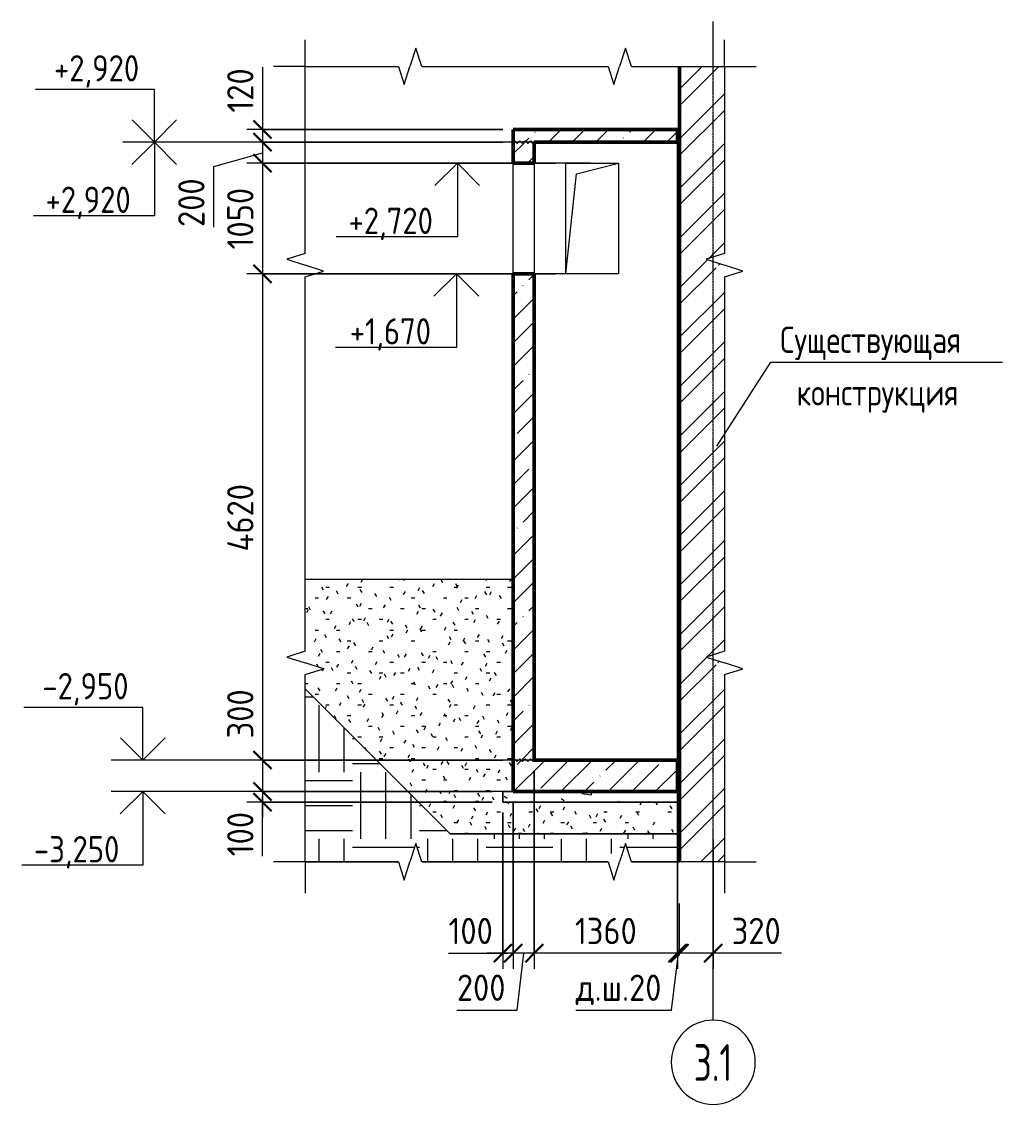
# Model space of a CAD drawing. Header units: millimetres. Extents: x -2461 to 50011, y -6221 to 38236.
# Drawn here: x 20321 to 29641, y -6221 to 4065 of the extents above; entities that cross this region are included whole.
import ezdxf

# ---------------------------------------------------------------- set-up
doc = ezdxf.new("R2010")
doc.units = ezdxf.units.MM
doc.linetypes.add('02 Штрихпунктирная _20 мм_', pattern=[25, 20, -2.5, 0, -2.5])
for name, color, linetype, lineweight in [('AA_Dim', 7, 'Continuous', 9), ('AA_Dim-100', 7, 'Continuous', 9), ('AA_Linii', 7, 'Continuous', 9), ('AA_Oformlenie', 7, 'Continuous', 9), ('AA_Vinoska', 7, 'Continuous', 9), ('AA_Visotnaya otmetka', 7, 'Continuous', 9), ('AF_Okno', 7, 'Continuous', 18), ('AF_Perekritie', 7, 'Continuous', 50), ('AF_Perekritie_Опалубка', 253, 'Continuous', 18), ('AF_Pokritie', 7, 'Continuous', 9), ('AF_Stena', 7, 'Continuous', 18), ('AF_Stena_Гидроизоляция', 253, 'Continuous', 18), ('AF_Stena_Опалубка', 253, 'Continuous', 18), ('KR_Fundament', 7, 'Continuous', 18), ('Оси', 7, 'Continuous', 9)]:
    doc.layers.add(name, color=color, linetype=linetype, lineweight=lineweight)
doc.styles.add('GOST Common', font='GOST Common.ttf', dxfattribs={"width": 0.85, "height": 250})
doc.styles.add('ISOCPEUR', font='isocpeur.ttf', dxfattribs={"width": 0.7, "height": 350})
doc.styles.add('ISOCPEUR_1', font='isocpeur.ttf', dxfattribs={"width": 0.85, "height": 250})
doc.styles.add('ISOCPEUR_2', font='isocpeur.ttf', dxfattribs={"width": 0.9, "height": 250})
doc.dimstyles.new('00_Точн_3_знака__прозр_', dxfattribs={"dimscale": 304.8, "dimtxt": 248.995294, "dimasz": 0.557743, "dimexe": 0.492126, "dimexo": 0.328084, "dimgap": 0.032808, "dimtad": 1, "dimdec": 3, "dimrnd": 0.001, "dimdsep": 46, "dimtxsty": 'ISOCPEUR_2', "dimblk1": 'OBLIQUE', "dimblk2": 'OBLIQUE', "dimsah": 1, "dimcen": 0.09, "dimdle": 0.492126, "dimazin": 0, "dimtfac": 1, "dimtdec": 4, "dimtix": 1, "dimtmove": 1, "dimatfit": 3, "dimfxl": 1, "dimtvp": 1, "dimtolj": 1, "dimtzin": 0, "dimlwd": 18, "dimlwe": 18, "dimarcsym": 2})
doc.dimstyles.new('00_Точн_3_знака__прозр__1', dxfattribs={"dimscale": 304.8, "dimtxt": 248.995294, "dimasz": 0.557743, "dimexe": 0.492126, "dimexo": 0.328084, "dimgap": 0.032808, "dimtad": 1, "dimdec": 3, "dimrnd": 0.001, "dimdsep": 46, "dimtxsty": 'ISOCPEUR_2', "dimblk1": 'OBLIQUE', "dimblk2": 'OBLIQUE', "dimsah": 1, "dimcen": 0.09, "dimdle": 0.492126, "dimazin": 0, "dimtfac": 1, "dimtdec": 4, "dimtix": 1, "dimtmove": 0, "dimatfit": 3, "dimfxl": 1, "dimtvp": 1, "dimtolj": 1, "dimtzin": 0, "dimlwd": 18, "dimlwe": 18, "dimarcsym": 2})
pattern_1 = [(45, (27274.97, 825), (-224.506, 224.506), []), (45, (27499.47, 825), (-224.506, 224.506), [396.875, -79.375, 3.353, -76.022])]

# ---------------------------------------------------------------- blocks, each defined once
blk = doc.blocks.new('231_Отверстие прямоугольное в стене _Окно_Стена_ - Отверстие прямоугольное с обрамлением-4140413-2-2 Опалубка')
at = {"layer": 'AF_Okno', "lineweight": 9}
for p, q in [((2441, 2620), (2841, 2720)), ((2341, 1670), (2441, 2620))]:
    blk.add_line(p, q, dxfattribs=at)
blk = doc.blocks.new('231_Отверстие прямоугольное в стене _Окно_Стена_ - Отверстие прямоугольное с обрамлением-4126487-2-2 Опалубка')
at = {"layer": 'AF_Okno', "lineweight": 9}
for p, q in [((2041, 2685), (2041, 2720)), ((1841, 2510), (1841, 2511)), ((1841, 1670), (1841, 2510))]:
    blk.add_line(p, q, dxfattribs=at)
blk = doc.blocks.new('011_Прямоугольник обрыва _ЭлУзла_ - 011_Прямоугольник обрыва _ЭлУзла_-4136401-2-2 Опалубка')
at = {"layer": 'AA_Oformlenie'}
for p, q in [((-137, 1863), (-137, 3640)), ((-137, 3640), (749, 3640)), ((972, 3640), (2741, 3640)), ((2964, 3640), (3848, 3640)), ((3848, 3640), (3848, 1863)), ((-137, -1915), (-137, 1641)), ((3848, 1641), (3848, -1915)), ((-137, -3917), (-137, -2138)), ((3848, -2138), (3848, -3917)), ((749, -3917), (-137, -3917)), ((2741, -3917), (972, -3917)), ((3848, -3917), (2964, -3917))]:
    blk.add_line(p, q, dxfattribs=at)
blk = doc.blocks.new('Последовательность узлов - 3мм масшт20 маскировка-904226-2-2 Опалубка')
at = {"layer": 'AA_Oformlenie'}
for p, q in [((1841, 2920), (1853, 2933)), ((1853, 2933), (1878, 2908)), ((1891, 2920), (1878, 2908)), ((1891, 2920), (1903, 2933)), ((1903, 2933), (1928, 2908)), ((1941, 2920), (1928, 2908)), ((1941, 2920), (1953, 2933)), ((1953, 2933), (1978, 2908)), ((1991, 2920), (1978, 2908)), ((1991, 2920), (2003, 2933)), ((2003, 2933), (2028, 2908)), ((2041, 2920), (2028, 2908))]:
    blk.add_line(p, q, dxfattribs=at)
blk = doc.blocks.new('Ось сетки - d_4мм-2765513-2-2 Опалубка')
at = {"layer": 'Оси'}
for start, end in [(360, 180), (360, 180), (180, 360), (180, 360)]:
    blk.add_arc((3741, -5821), 400, start, end, dxfattribs=at)
blk = doc.blocks.new('DIMBLOCK23-2-2 Опалубка')
at = {"layer": 'AA_Dim-100', "lineweight": 18}
for p, q in [((22610, 3632), (22610, 3101)), ((22610, 3190), (22610, 2920)), ((22610, 3101), (22610, 2980)), ((24893, 3040), (22460, 3040)), ((22610, 3040), (24893, 3040)), ((24893, 2920), (22460, 2920)), ((22610, 2920), (24893, 2920))]:
    blk.add_line(p, q, dxfattribs=at)
at = {"layer": 'AA_Dim-100', "lineweight": 30}
for p, q in [((22610, 3040), (22525, 3125)), ((22610, 2920), (22525, 3005)), ((22610, 3040), (22695, 2955)), ((22610, 2920), (22695, 2835))]:
    blk.add_line(p, q, dxfattribs=at)
at = {"layer": 'AA_Dim-100', "color": 0, "lineweight": 18, "insert": (22274, 3201), "char_height": 250, "width": 517.14, "attachment_point": 1, "rotation": 90, "line_spacing_factor": 1.149209, "style": 'ISOCPEUR_2'}
blk.add_mtext('120', dxfattribs=at)
blk = doc.blocks.new('_Oblique')
at = {"color": 0, "linetype": 'ByBlock', "lineweight": -2}
blk.add_line((-0.5, -0.5), (0.5, 0.5), dxfattribs=at)
blk = doc.blocks.new('DIMBLOCK24-2-2 Опалубка')
at = {"layer": 'AA_Dim-100', "lineweight": 30}
for p, q in [((22610, 2920), (22525, 3005)), ((22610, 2920), (22695, 2835)), ((22610, 2720), (22525, 2805)), ((22610, 2720), (22695, 2635))]:
    blk.add_line(p, q, dxfattribs=at)
at = {"layer": 'AA_Dim-100', "lineweight": 18}
for p, q in [((24893, 2920), (22460, 2920)), ((22610, 2920), (22610, 2720)), ((22610, 2920), (24893, 2920)), ((22146, 2688), (22610, 2820)), ((22146, 2114), (22146, 2688)), ((25393, 2720), (22460, 2720)), ((22610, 2720), (25393, 2720))]:
    blk.add_line(p, q, dxfattribs=at)
at = {"layer": 'AA_Dim-100', "color": 0, "lineweight": 18, "insert": (21809, 2114), "char_height": 250, "width": 568.86, "attachment_point": 1, "rotation": 90, "line_spacing_factor": 1.149209, "style": 'ISOCPEUR_2'}
blk.add_mtext('200', dxfattribs=at)
blk = doc.blocks.new('DIMBLOCK25-2-2 Опалубка')
at = {"layer": 'AA_Dim-100', "lineweight": 30}
for p, q in [((22610, 2720), (22525, 2805)), ((22610, 2720), (22695, 2635)), ((22610, 1670), (22525, 1755)), ((22610, 1670), (22695, 1585))]:
    blk.add_line(p, q, dxfattribs=at)
at = {"layer": 'AA_Dim-100', "lineweight": 18}
for p, q in [((25393, 2720), (22460, 2720)), ((22610, 2720), (22610, 1670)), ((22610, 2720), (25393, 2720)), ((25393, 1670), (22460, 1670)), ((22610, 1670), (25393, 1670))]:
    blk.add_line(p, q, dxfattribs=at)
at = {"layer": 'AA_Dim-100', "color": 0, "lineweight": 18, "insert": (22274, 1901), "char_height": 250, "width": 706.76, "attachment_point": 1, "rotation": 90, "line_spacing_factor": 1.149209, "style": 'ISOCPEUR_2'}
blk.add_mtext('1050', dxfattribs=at)
blk = doc.blocks.new('DIMBLOCK26-2-2 Опалубка')
at = {"layer": 'AA_Dim-100', "lineweight": 30}
for p, q in [((22610, 1670), (22525, 1755)), ((22610, 1670), (22695, 1585)), ((22610, -2950), (22525, -2865)), ((22610, -2950), (22695, -3035))]:
    blk.add_line(p, q, dxfattribs=at)
at = {"layer": 'AA_Dim-100', "lineweight": 18}
for p, q in [((25393, 1670), (22460, 1670)), ((22610, 1670), (22610, -2950)), ((22610, 1670), (25393, 1670)), ((24893, -2950), (22460, -2950)), ((22610, -2950), (24893, -2950))]:
    blk.add_line(p, q, dxfattribs=at)
at = {"layer": 'AA_Dim-100', "color": 0, "lineweight": 18, "insert": (22274, -968), "char_height": 250, "width": 787.21, "attachment_point": 1, "rotation": 90, "line_spacing_factor": 1.149209, "style": 'ISOCPEUR_2'}
blk.add_mtext('4620', dxfattribs=at)
blk = doc.blocks.new('DIMBLOCK27-2-2 Опалубка')
at = {"layer": 'AA_Dim-100', "lineweight": 18}
for p, q in [((22610, -2271), (22610, -2845)), ((22610, -2845), (22610, -3100)), ((24893, -2950), (22460, -2950)), ((22610, -2950), (22610, -3250)), ((22610, -2950), (24893, -2950)), ((24793, -3250), (22460, -3250)), ((22610, -3250), (24793, -3250))]:
    blk.add_line(p, q, dxfattribs=at)
at = {"layer": 'AA_Dim-100', "lineweight": 30}
for p, q in [((22610, -2950), (22525, -2865)), ((22610, -2950), (22695, -3035)), ((22610, -3250), (22525, -3165)), ((22610, -3250), (22695, -3335))]:
    blk.add_line(p, q, dxfattribs=at)
at = {"layer": 'AA_Dim-100', "color": 0, "lineweight": 18, "insert": (22274, -2745), "char_height": 250, "width": 568.86, "attachment_point": 1, "rotation": 90, "line_spacing_factor": 1.149209, "style": 'ISOCPEUR_2'}
blk.add_mtext('300', dxfattribs=at)
blk = doc.blocks.new('DIMBLOCK28-2-2 Опалубка')
at = {"layer": 'AA_Dim-100', "lineweight": 30}
for p, q in [((22610, -3250), (22525, -3165)), ((22610, -3350), (22525, -3265)), ((22610, -3250), (22695, -3335)), ((22610, -3350), (22695, -3435))]:
    blk.add_line(p, q, dxfattribs=at)
at = {"layer": 'AA_Dim-100', "lineweight": 18}
for p, q in [((24793, -3250), (22460, -3250)), ((22610, -3250), (22610, -3500)), ((22610, -3250), (24793, -3250)), ((24793, -3350), (22460, -3350)), ((22610, -3333), (22610, -3300)), ((22610, -3864), (22610, -3333)), ((22610, -3350), (24793, -3350))]:
    blk.add_line(p, q, dxfattribs=at)
at = {"layer": 'AA_Dim-100', "color": 0, "lineweight": 18, "insert": (22274, -3864), "char_height": 250, "width": 517.14, "attachment_point": 1, "rotation": 90, "line_spacing_factor": 1.149209, "style": 'ISOCPEUR_2'}
blk.add_mtext('100', dxfattribs=at)
blk = doc.blocks.new('DIMBLOCK29-2-2 Опалубка')
at = {"layer": 'AA_Dim-100', "lineweight": 18}
for p, q in [((26893, -3705), (26893, -4935)), ((26893, -4785), (26893, -3705)), ((26573, -4785), (26573, -4313)), ((26573, -4806), (26573, -4635)), ((27043, -4785), (26573, -4785)), ((26969, -4785), (26733, -4785)), ((27543, -4785), (26969, -4785))]:
    blk.add_line(p, q, dxfattribs=at)
at = {"layer": 'AA_Dim-100', "lineweight": 30}
for p, q in [((26573, -4785), (26658, -4700)), ((26893, -4785), (26978, -4700)), ((26573, -4785), (26488, -4870)), ((26893, -4785), (26808, -4870))]:
    blk.add_line(p, q, dxfattribs=at)
at = {"layer": 'AA_Dim-100', "color": 0, "lineweight": 18, "insert": (27069, -4449), "char_height": 250, "width": 568.86, "attachment_point": 1, "line_spacing_factor": 1.149209, "style": 'ISOCPEUR_2'}
blk.add_mtext('320', dxfattribs=at)
blk = doc.blocks.new('DIMBLOCK30-2-2 Опалубка')
at = {"layer": 'AA_Dim-100', "lineweight": 18}
for p, q in [((26553, -3350), (26553, -4935)), ((26553, -4785), (26553, -3350)), ((26573, -4785), (26573, -4313)), ((26573, -4806), (26573, -4635)), ((26497, -5325), (26563, -4785)), ((26573, -4785), (26553, -4785)), ((25587, -5325), (26497, -5325))]:
    blk.add_line(p, q, dxfattribs=at)
at = {"layer": 'AA_Dim-100', "lineweight": 30}
for p, q in [((26553, -4785), (26638, -4700)), ((26573, -4785), (26658, -4700)), ((26553, -4785), (26468, -4870)), ((26573, -4785), (26488, -4870))]:
    blk.add_line(p, q, dxfattribs=at)
at = {"layer": 'AA_Dim-100', "color": 0, "lineweight": 18, "insert": (25587, -4988), "char_height": 250, "width": 971.08, "attachment_point": 1, "line_spacing_factor": 1.149209, "style": 'ISOCPEUR_2'}
blk.add_mtext('д.ш.20', dxfattribs=at)
blk = doc.blocks.new('DIMBLOCK31-2-2 Опалубка')
at = {"layer": 'AA_Dim-100', "lineweight": 18}
for p, q in [((25193, -3050), (25193, -4935)), ((25193, -4785), (25193, -3050)), ((26553, -3350), (26553, -4935)), ((26553, -4785), (26553, -3350)), ((26553, -4785), (25193, -4785))]:
    blk.add_line(p, q, dxfattribs=at)
at = {"layer": 'AA_Dim-100', "lineweight": 30}
for p, q in [((25193, -4785), (25278, -4700)), ((26553, -4785), (26638, -4700)), ((25193, -4785), (25108, -4870)), ((26553, -4785), (26468, -4870))]:
    blk.add_line(p, q, dxfattribs=at)
at = {"layer": 'AA_Dim-100', "color": 0, "lineweight": 18, "insert": (25579, -4449), "char_height": 250, "width": 706.76, "attachment_point": 1, "line_spacing_factor": 1.149209, "style": 'ISOCPEUR_2'}
blk.add_mtext('1360', dxfattribs=at)
blk = doc.blocks.new('DIMBLOCK32-2-2 Опалубка')
at = {"layer": 'AA_Dim-100', "lineweight": 18}
for p, q in [((25193, -3050), (25193, -4935)), ((25193, -4785), (25193, -3050)), ((24993, -3350), (24993, -4935)), ((24993, -4785), (24993, -3350)), ((25193, -4785), (24993, -4785)), ((25031, -5325), (25093, -4785)), ((24457, -5325), (25031, -5325))]:
    blk.add_line(p, q, dxfattribs=at)
at = {"layer": 'AA_Dim-100', "lineweight": 30}
for p, q in [((24993, -4785), (25078, -4700)), ((25193, -4785), (25278, -4700)), ((24993, -4785), (24908, -4870)), ((25193, -4785), (25108, -4870))]:
    blk.add_line(p, q, dxfattribs=at)
at = {"layer": 'AA_Dim-100', "color": 0, "lineweight": 18, "insert": (24457, -4988), "char_height": 250, "width": 568.86, "attachment_point": 1, "line_spacing_factor": 1.149209, "style": 'ISOCPEUR_2'}
blk.add_mtext('200', dxfattribs=at)
blk = doc.blocks.new('DIMBLOCK33-2-2 Опалубка')
at = {"layer": 'AA_Dim-100', "lineweight": 18}
for p, q in [((24993, -3350), (24993, -4935)), ((24993, -4785), (24993, -3350)), ((24893, -3450), (24893, -4935)), ((24893, -4785), (24893, -3450)), ((24378, -4785), (24909, -4785)), ((24993, -4785), (24743, -4785)), ((24909, -4785), (24943, -4785))]:
    blk.add_line(p, q, dxfattribs=at)
at = {"layer": 'AA_Dim-100', "lineweight": 30}
for p, q in [((24893, -4785), (24978, -4700)), ((24993, -4785), (25078, -4700)), ((24893, -4785), (24808, -4870)), ((24993, -4785), (24908, -4870))]:
    blk.add_line(p, q, dxfattribs=at)
at = {"layer": 'AA_Dim-100', "color": 0, "lineweight": 18, "insert": (24378, -4449), "char_height": 250, "width": 517.14, "attachment_point": 1, "line_spacing_factor": 1.149209, "style": 'ISOCPEUR_2'}
blk.add_mtext('100', dxfattribs=at)
blk = doc.blocks.new('010_Текст с выноской - Текст 2 строки-4027658-2-2 Опалубка')
at = {"layer": 'AA_Vinoska'}
blk.add_line((4289, 829), (6489, 829), dxfattribs=at)
blk = doc.blocks.new('Высотные отметки - Стрелка вверх-400292-2-2 Опалубка')
at = {"layer": 'AA_Vinoska'}
for p, q in [((-1681, -2450), (-2811, -2450)), ((-1681, -2950), (-1681, -2450)), ((-1681, -2950), (-1893, -2738)), ((-1681, -2950), (-1469, -2738)), ((-1381, -2950), (-1981, -2950))]:
    blk.add_line(p, q, dxfattribs=at)
blk = doc.blocks.new('Высотные отметки - Стрелка вниз высокая-400290-2-2 Опалубка')
at = {"layer": 'AA_Vinoska'}
for p, q in [((-1381, -3250), (-1981, -3250)), ((-1681, -3250), (-1894, -3462)), ((-1681, -3250), (-1681, -3950)), ((-1681, -3250), (-1469, -3462)), ((-1681, -3950), (-2831, -3950))]:
    blk.add_line(p, q, dxfattribs=at)

msp = doc.modelspace()

# ---------------------------------------------------------------- hatches: boundary and pattern name
at = {"layer": 'AA_Oformlenie'}
h = msp.add_hatch(dxfattribs=at)
h.set_pattern_fill('FP_11', color=250, style=0, pattern_type=2)
h.set_pattern_definition([(0, (27274.97, 825), (406.4, 101.6), [33.528, -271.272, 33.528, -271.272, -1625.6]), (0, (27274.97, 825), (406.4, 101.6), [-609.6, 33.528, -576.072, 33.528, -271.272, -711.2]), (0, (27274.97, 825), (406.4, 101.6), [-1524, 33.528, -169.672, 33.528, -474.472]), (120, (27427.37, 875.8), (-291.1882, 301.1527), [33.528, -271.272, 33.528, -271.272, -1625.6]), (120, (27427.37, 875.8), (-291.1882, 301.1527), [-609.6, 33.528, -576.072, 33.528, -271.272, -711.2]), (120, (27427.37, 875.8), (-291.1882, 301.1527), [-1524, 33.528, -169.672, 33.528, -474.472]), (240, (27478.17, 1079), (-115.2118, -402.7527), [33.528, -271.272, 33.528, -271.272, -1625.6]), (240, (27478.17, 1079), (-115.2118, -402.7527), [-609.6, 33.528, -576.072, 33.528, -271.272, -711.2]), (240, (27478.17, 1079), (-115.2118, -402.7527), [-1524, 33.528, -169.672, 33.528, -474.472])])
h.paths.add_polyline_path([(25152.3849, -3650), (26553.236, -3650), (26553.236, -3350), (24893.236, -3350), (24893.236, -3250), (24993.236, -3250), (24993.236, -1235), (23015.4161, -1235), (23015.4161, -1915.2033), (23093.9215, -1915.2033), (23093.9215, -2027.8207), (23015.4161, -2027.8207), (23188.6211, -2082.8207), (23015.4161, -2137.8207), (23015.4161, -2272.18), (24393.236, -3650)])
h = msp.add_hatch(dxfattribs=at)
h.set_pattern_fill('FP_12', color=250, style=0, pattern_type=2)
h.set_pattern_definition([(0, (27274.97, 825), (635, 635), [635, -635]), (0, (27274.97, 1063.1), (635, 635), [635, -635]), (0, (27274.97, 1301.25), (635, 635), [635, -635]), (90, (27354.34, 1380.6), (-635, 635), [635, -635]), (90, (27592.47, 1380.6), (-635, 635), [635, -635]), (90, (27830.6, 1380.6), (-635, 635), [635, -635])])
h.paths.add_polyline_path([(26116.4881, -3917.0942), (26573.236, -3917.0942), (26573.236, -3650), (24393.236, -3650), (23015.4161, -2272.18), (23015.4161, -3917.0942), (23901.5676, -3917.0942), (23901.5676, -3836.7833), (24011.5676, -3836.7833), (24011.5676, -3917.0942), (24067.8763, -3743.7939), (24124.185, -3917.0942), (25893.8708, -3917.0942), (25893.8708, -3836.7833), (26003.8708, -3836.7833), (26003.8708, -3917.0942), (26060.1795, -3743.7939), (26097.5515, -3858.8132)])
at = {"layer": 'AF_Perekritie', "lineweight": 9}
h = msp.add_hatch(dxfattribs=at)
h.set_pattern_fill('FP_8', color=256, style=0, pattern_type=2)
h.set_pattern_definition(pattern_1)
h.paths.add_polyline_path([(26553.236, 2920), (26553.236, 3040), (24993.236, 3040), (24993.236, 2928), (25193.236, 2928), (25193.236, 2920)])
h = msp.add_hatch(dxfattribs=at)
h.set_pattern_fill('FP_8', color=256, style=0, pattern_type=2)
h.set_pattern_definition(pattern_1)
h.paths.add_polyline_path([(26553.236, -3250), (26553.236, -2950), (25193.236, -2950), (25193.236, -2958), (24993.236, -2958), (24993.236, -3250), (25193.236, -3250)])
at = {"layer": 'AF_Pokritie'}
h = msp.add_hatch(dxfattribs=at)
h.set_pattern_fill('FP_10', color=256, style=0, pattern_type=2)
h.set_pattern_definition([(50, (27274.97, 825), (728.74, -63.756), [76.2, -838.2]), (355, (27275, 825), (-140.97, 764.23), [60.96, -670.56]), (100.451, (27335.7, 819.7), (587.77, 700.47), [64.76, -712.36]), (46.184, (27275, 1028.2), (1084.32, -168.17), [114.3, -1257.3]), (96.636, (27365.3, 1014.2), (949.6, 989.7), [97.14, -1068.54]), (351.184, (27275, 1028.2), (949.62, 989.7), [91.44, -1005.84]), (21, (27376.57, 977.4), (606.46, -409.06), [76.2, -838.2]), (326, (27376.6, 977.4), (247.21, 736.75), [60.96, -670.56]), (71.451, (27427.1, 943.3), (853.67, 327.69), [64.76, -712.36]), (37.5, (27274.97, 825), (12.355, 338.22), [33.528, -628.904, 33.528, -647.192, -673.1]), (37.5, (27274.97, 825), (12.355, 338.22), [-1343.15, 33.53, -639.57]), (7.5, (27274.97, 825), (267.28, 400.722), [33.528, -354.584, 33.528, -613.664, -256.54]), (7.5, (27274.97, 825), (267.28, 400.722), [-1035.304, 33.53, -223.01]), (327.5, (27048.4, 825), (542.363, -22.915), [33.528, -220.472, 33.528, -758.952, -1051.56]), (327.5, (27048.4, 825), (542.363, -22.915), [-1046.48, 33.53, -1018.03]), (317.5, (26946.8, 825), (592.517, 101.707), [33.53, -296.67, 33.53, -492.76, -746.76]), (317.5, (26946.8, 825), (592.517, 101.707), [-856.49, 33.53, -713.23])])
h.paths.add_polyline_path([(25152.3849, -3350), (26553.236, -3350), (26553.236, -3250), (24893.236, -3250), (24893.236, -3350), (24993.236, -3350)])
at = {"layer": 'AF_Stena', "lineweight": 9}
h = msp.add_hatch(dxfattribs=at)
h.set_pattern_fill('FP_9', color=256, style=0, pattern_type=2)
h.set_pattern_definition([(45, (27274.97, 825), (-235.732, 235.732), []), (45, (27432.12, 825), (-235.732, 235.732), [])])
h.paths.add_polyline_path([(26573.236, -3917.0942), (27000.0224, -3917.0942), (27000.0224, -2137.8207), (26919.7115, -2137.8207), (26919.7115, -2027.8207), (27000.0224, -2027.8207), (26826.7221, -1971.512), (27000.0224, -1915.2033), (27000.0224, 1640.7264), (26919.7115, 1640.7264), (26919.7115, 1750.7264), (27000.0224, 1750.7264), (26826.7221, 1807.0351), (27000.0224, 1863.3438), (27000.0224, 3640), (26573.236, 3640), (26573.236, -3650)])
h = msp.add_hatch(dxfattribs=at)
h.set_pattern_fill('FP_8', color=256, style=0, pattern_type=2)
h.set_pattern_definition(pattern_1)
h.paths.add_polyline_path([(25143.236, -2942), (25193.236, -2942), (25193.236, 1670), (24993.236, 1670), (24993.236, -2942), (25093.236, -2942)])
h.paths.add_polyline_path([(25152.3849, 2720), (25193.236, 2720), (25193.236, 2912), (24993.236, 2912), (24993.236, 2720)])

# ---------------------------------------------------------------- linework, layer by layer
at = {"layer": 'AA_Linii'}
for p, q in [((24993.236, -1235), (23015.4161, -1235)), ((24993.236, -3250), (24993.236, -1235)), ((23015.4161, -2272.18), (24393.236, -3650)), ((24393.236, -3650), (23015.4161, -2272.18)), ((24893.236, -3350), (24893.236, -3250)), ((24893.236, -3250), (24993.236, -3250)), ((26553.236, -3350), (24893.236, -3350)), ((26553.236, -3650), (26553.236, -3350)), ((24393.236, -3650), (26553.236, -3650)), ((26553.236, -3650), (24393.236, -3650)), ((26573.236, -3650), (26553.236, -3650)), ((26573.236, -3917.0942), (26573.236, -3650)), ((23015.4161, -3917.0942), (23901.5676, -3917.0942)), ((24124.185, -3917.0942), (25893.8708, -3917.0942)), ((26116.4881, -3917.0942), (26573.236, -3917.0942))]:
    msp.add_line(p, q, dxfattribs=at)
at = {"layer": 'AA_Vinoska'}
for p, q in [((23015.4161, 3640), (23015.4161, 3893.6458)), ((24067.8763, 3813.3003), (24011.5676, 3640)), ((24124.185, 3640), (24067.8763, 3813.3003)), ((26060.1795, 3813.3003), (26003.8708, 3640)), ((26116.4881, 3640), (26060.1795, 3813.3003)), ((27000.0224, 3640), (27000.0224, 3893.6458)), ((23015.4161, 3640), (22715.4161, 3640)), ((23901.5676, 3640), (23956.5676, 3466.7949)), ((23956.5676, 3466.7949), (24011.5676, 3640)), ((25893.8708, 3640), (25948.8708, 3466.7949)), ((25948.8708, 3466.7949), (26003.8708, 3640)), ((27000.0224, 3640), (27300.0224, 3640)), ((23015.4161, 1863.3438), (22842.1158, 1807.0351)), ((27000.0224, 1863.3438), (26826.7221, 1807.0351)), ((22842.1158, 1807.0351), (23015.4161, 1750.7264)), ((23188.6211, 1695.7264), (23015.4161, 1750.7264)), ((26826.7221, 1807.0351), (27000.0224, 1750.7264)), ((27173.2275, 1695.7264), (27000.0224, 1750.7264)), ((23015.4161, 1640.7264), (23188.6211, 1695.7264)), ((27000.0224, 1640.7264), (27173.2275, 1695.7264)), ((26926.7542, 31.9332), (27440.98, 829.3974)), ((23015.4161, -1915.2033), (22842.1158, -1971.512)), ((27000.0224, -1915.2033), (26826.7221, -1971.512)), ((22842.1158, -1971.512), (23015.4161, -2027.8207)), ((23188.6211, -2082.8207), (23015.4161, -2027.8207)), ((26826.7221, -1971.512), (27000.0224, -2027.8207)), ((27173.2275, -2082.8207), (27000.0224, -2027.8207)), ((23015.4161, -2137.8207), (23188.6211, -2082.8207)), ((27000.0224, -2137.8207), (27173.2275, -2082.8207)), ((24067.8763, -3743.7939), (24011.5676, -3917.0942)), ((24124.185, -3917.0942), (24067.8763, -3743.7939)), ((26060.1795, -3743.7939), (26003.8708, -3917.0942)), ((26116.4881, -3917.0942), (26060.1795, -3743.7939)), ((23015.4161, -3917.0942), (22715.4161, -3917.0942)), ((23015.4161, -3917.0942), (23015.4161, -4214.6891)), ((23901.5676, -3917.0942), (23956.5676, -4090.2993)), ((23956.5676, -4090.2993), (24011.5676, -3917.0942)), ((25893.8708, -3917.0942), (25948.8708, -4090.2993)), ((25948.8708, -4090.2993), (26003.8708, -3917.0942)), ((27000.0224, -3917.0942), (27300.0224, -3917.0942)), ((27000.0224, -3917.0942), (27000.0224, -4214.6891))]:
    msp.add_line(p, q, dxfattribs=at)
at = {"layer": 'AA_Visotnaya otmetka'}
for p, q in [((25079.7011, 2920), (21581.7629, 2920)), ((25273.6081, 2920), (21581.8527, 2920)), ((25079.7011, 2920), (25079.7011, 2920)), ((25273.6081, 2920), (25273.6081, 2920)), ((25725.5382, 2720), (24461.112, 2720)), ((25725.5382, 2720), (25725.5382, 2720)), ((25790.1439, 1670), (24451.8826, 1670)), ((25790.1439, 1670), (25790.1439, 1670)), ((25292.0728, -2950), (21471.106, -2950)), ((25292.0728, -2950), (25292.0728, -2950)), ((25181.2244, -3250), (21471.0102, -3250)), ((25181.2244, -3250), (25181.2244, -3250))]:
    msp.add_line(p, q, dxfattribs=at)
at = {"layer": 'AF_Perekritie_Опалубка', "lineweight": 50}
for p, q in [((26553.236, 3040), (24993.236, 3040)), ((24993.236, 3040), (24993.236, 2920)), ((26553.236, 2920), (26553.236, 3040)), ((25193.236, 2920), (26553.236, 2920))]:
    msp.add_line(p, q, dxfattribs=at)
at = {"layer": 'AF_Pokritie', "lineweight": 18}
for p, q in [((26553.236, -3250), (24893.236, -3250)), ((24893.236, -3250), (24893.236, -3350)), ((26553.236, -3350), (26553.236, -3250)), ((24893.236, -3350), (26553.236, -3350))]:
    msp.add_line(p, q, dxfattribs=at)
at = {"layer": 'AF_Stena_Гидроизоляция', "lineweight": 50}
for p, q in [((24993.236, 350), (24992.236, 350)), ((24992.236, 350), (24992.236, -1235)), ((24993.236, -3250), (24993.236, 350)), ((24992.236, -1235), (24992.236, -3250)), ((24992.236, -3250), (24993.236, -3250))]:
    msp.add_line(p, q, dxfattribs=at)
at = {"layer": 'AF_Stena_Опалубка', "lineweight": 50}
for p, q in [((26573.236, 3640), (26573.236, -3917.0942)), ((24993.236, 2920), (24993.236, 2720)), ((25193.236, 2720), (25193.236, 2920)), ((24993.236, 2720), (25193.236, 2720)), ((24993.236, 1670), (24993.236, -2950)), ((25193.236, 1670), (24993.236, 1670)), ((25193.236, -2950), (25193.236, 1670))]:
    msp.add_line(p, q, dxfattribs=at)
at = {"layer": 'AF_Stena_Опалубка'}
for p, q in [((26553.736, 2920), (25193.236, 2920)), ((26553.736, -2950), (26553.736, 2920)), ((24993.236, 1670), (24993.236, 2720)), ((25193.236, 2720), (25193.236, 1670)), ((25493.236, 1670), (25493.236, 2720)), ((25493.236, 2720), (25993.236, 2720)), ((25993.236, 2720), (25993.236, 1670)), ((25993.236, 1670), (25493.236, 1670)), ((25193.236, -2950), (26553.736, -2950))]:
    msp.add_line(p, q, dxfattribs=at)
at = {"layer": 'KR_Fundament', "lineweight": 50}
for p, q in [((24993.236, -2950), (24993.236, -3250)), ((26553.236, -2950), (25193.236, -2950)), ((26553.236, -3250), (26553.236, -2950)), ((24993.236, -3250), (26553.236, -3250))]:
    msp.add_line(p, q, dxfattribs=at)
at = {"layer": 'Оси'}
for p, q in [((26893.236, 3564.8895), (26893.236, 4064.8895)), ((26893.236, -5421.093), (26893.236, -4921.093))]:
    msp.add_line(p, q, dxfattribs=at)
at = {"layer": 'Оси', "linetype": '02 Штрихпунктирная _20 мм_'}
msp.add_line((26893.236, -4921.093), (26893.236, 3564.8895), dxfattribs=at)

# ---------------------------------------------------------------- block references
at = {"layer": 'AA_Oformlenie'}
for name in ['011_Прямоугольник обрыва _ЭлУзла_ - 011_Прямоугольник обрыва _ЭлУзла_-4136401-2-2 Опалубка', 'Последовательность узлов - 3мм масшт20 маскировка-904226-2-2 Опалубка']:
    msp.add_blockref(name, (23152.413, 0), dxfattribs=at)
at = {"layer": 'AA_Oformlenie', "rotation": 180}
msp.add_blockref('Последовательность узлов - 3мм масшт20 маскировка-904226-2-2 Опалубка', (27034.0591, -30), dxfattribs=at)
at = {"layer": 'AA_Vinoska'}
for name in ['010_Текст с выноской - Текст 2 строки-4027658-2-2 Опалубка', 'Высотные отметки - Стрелка вверх-400292-2-2 Опалубка', 'Высотные отметки - Стрелка вниз высокая-400290-2-2 Опалубка']:
    msp.add_blockref(name, (23152.413, 0), dxfattribs=at)
at = {"layer": 'AA_Visotnaya otmetka'}
for name, p in [('Высотные отметки - Стрелка вверх-400292-2-2 Опалубка', (23263.1597, 5870)), ('Высотные отметки - Стрелка вниз высокая-400290-2-2 Опалубка', (23263.1656, 6170)), ('Высотные отметки - Стрелка вниз высокая-400290-2-2 Опалубка', (26142.5147, 5970)), ('Высотные отметки - Стрелка вниз высокая-400290-2-2 Опалубка', (26133.2853, 4920))]:
    msp.add_blockref(name, p, dxfattribs=at)
at = {"layer": 'AF_Okno', "lineweight": 9}
msp.add_blockref('231_Отверстие прямоугольное в стене _Окно_Стена_ - Отверстие прямоугольное с обрамлением-4126487-2-2 Опалубка', (23152.413, 0), dxfattribs=at)
at = {"layer": 'AF_Okno'}
msp.add_blockref('231_Отверстие прямоугольное в стене _Окно_Стена_ - Отверстие прямоугольное с обрамлением-4140413-2-2 Опалубка', (23152.413, 0), dxfattribs=at)
at = {"layer": 'Оси'}
msp.add_blockref('Ось сетки - d_4мм-2765513-2-2 Опалубка', (23152.413, 0), dxfattribs=at)

# ---------------------------------------------------------------- texts
at = {"layer": 'AA_Vinoska', "char_height": 250, "attachment_point": 1, "style": 'GOST Common'}
for s, insert, width in [('Существующая', (27529.9332, 1167.6279), 2439.535062), ('конструкция', (27684.6332, 667.6279), 2064.746156)]:
    msp.add_mtext(s, dxfattribs=dict(at, insert=insert, width=width))
at = {"layer": 'AA_Visotnaya otmetka', "char_height": 250, "attachment_point": 1, "line_spacing_factor": 1.149209, "style": 'ISOCPEUR_1'}
for s, insert, width in [('+2,920', (20628.5069, 3746.6139), 968.03006), ('+2,920', (20548.417, 2497.7768), 968.03006), ('+2,720', (23427.7661, 2297.7768), 968.03006), ('+1,670', (23439.6999, 1247.7768), 917.23836), ('-2,950', (20517.7601, -2123.3861), 968.03006), ('-3,250', (20437.6644, -3672.2232), 968.03006)]:
    msp.add_mtext(s, dxfattribs=dict(at, insert=insert, width=width))
at = {"layer": 'Оси', "insert": (26707.9554, -5648.7471), "char_height": 350, "width": 448.945, "attachment_point": 1, "style": 'ISOCPEUR'}
msp.add_mtext('3.1', dxfattribs=at)

# ---------------------------------------------------------------- dimensions: what is measured, and where the dimension line sits
at = {"layer": 'AA_Dim', "lineweight": 18}
for base, p1, p2, override, picture, middle in [((22610.2459, 2920), (24993.236, 3040), (24993.236, 2920), {"dimpost": '<>', "dimfxl": 120}, 'DIMBLOCK23-2-2 Опалубка', (22440.2986, 3459.9838)), ((22610.2459, 2720), (24993.236, 2920), (25493.236, 2720), {"dimpost": '<>', "dimfxl": 538.516481}, 'DIMBLOCK24-2-2 Опалубка', (21976.131, 2398.6696)), ((22610.2459, -3250), (24993.236, -2950), (24893.236, -3250), {"dimpost": '<>', "dimfxl": 316.227766}, 'DIMBLOCK27-2-2 Опалубка', (22440.2986, -2460.7493)), ((22610.2459, -3350), (24893.236, -3250), (24893.236, -3350), {"dimpost": '<>', "dimfxl": 100}, 'DIMBLOCK28-2-2 Опалубка', (22440.2986, -3604.9645))]:
    dim = msp.add_linear_dim(base=base, p1=p1, p2=p2, angle=90, dimstyle='00_Точн_3_знака__прозр_', override=override, dxfattribs=at)
    dim.commit()
    dim.dimension.update_dxf_attribs({"geometry": picture, "text_midpoint": middle, "dimtype": 160, "text_rotation": 90})
for base, p1, p2, override, picture, middle in [((22610.2459, 1670), (25493.236, 2720), (25493.236, 1670), {"dimpost": '<>', "dimfxl": 1050}, 'DIMBLOCK25-2-2 Опалубка', (22475.2459, 2195)), ((22610.2459, -2950), (25493.236, 1670), (24993.236, -2950), {"dimpost": '<>', "dimfxl": 4646.977512}, 'DIMBLOCK26-2-2 Опалубка', (22475.2459, -640))]:
    dim = msp.add_linear_dim(base=base, p1=p1, p2=p2, angle=90, dimstyle='00_Точн_3_знака__прозр__1', override=override, dxfattribs=at)
    dim.commit()
    dim.dimension.update_dxf_attribs({"geometry": picture, "text_midpoint": middle})
for base, p1, p2, override, picture, middle in [((24993.236, -4785.3126), (25193.236, -2950), (24993.236, -3250), {"dimpost": '<>', "dimfxl": 360.555128}, 'DIMBLOCK32-2-2 Опалубка', (24741.3189, -5154.8909)), ((24893.236, -4785.3126), (24993.236, -3250), (24893.236, -3350), {"dimpost": '<>', "dimfxl": 141.421356}, 'DIMBLOCK33-2-2 Опалубка', (24636.7476, -4615.3653)), ((26553.236, -4785.3126), (26573.236, -4905.5207), (26553.236, -3250), {"dimpost": 'д.ш.<>', "dimfxl": 1655.641512}, 'DIMBLOCK30-2-2 Опалубка', (26072.963, -5154.8909)), ((26573.236, -4785.3126), (26893.236, -3604.8), (26573.236, -4905.5207), {"dimpost": '<>', "dimfxl": 1339.505268}, 'DIMBLOCK29-2-2 Опалубка', (27353.4006, -4615.3653))]:
    dim = msp.add_linear_dim(base=base, p1=p1, p2=p2, dimstyle='00_Точн_3_знака__прозр_', override=override, dxfattribs=at)
    dim.commit()
    dim.dimension.update_dxf_attribs({"geometry": picture, "text_midpoint": middle, "dimtype": 160})
dim = msp.add_linear_dim(base=(25193.236, -4785.3126), p1=(26553.236, -3250), p2=(25193.236, -2950), dimstyle='00_Точн_3_знака__прозр__1', override={"dimpost": '<>', "dimfxl": 1392.695229}, dxfattribs=at)
dim.commit()
dim.dimension.update_dxf_attribs({"geometry": 'DIMBLOCK31-2-2 Опалубка', "text_midpoint": (25873.236, -4650.3126)})

doc.saveas('drawing.dxf')
